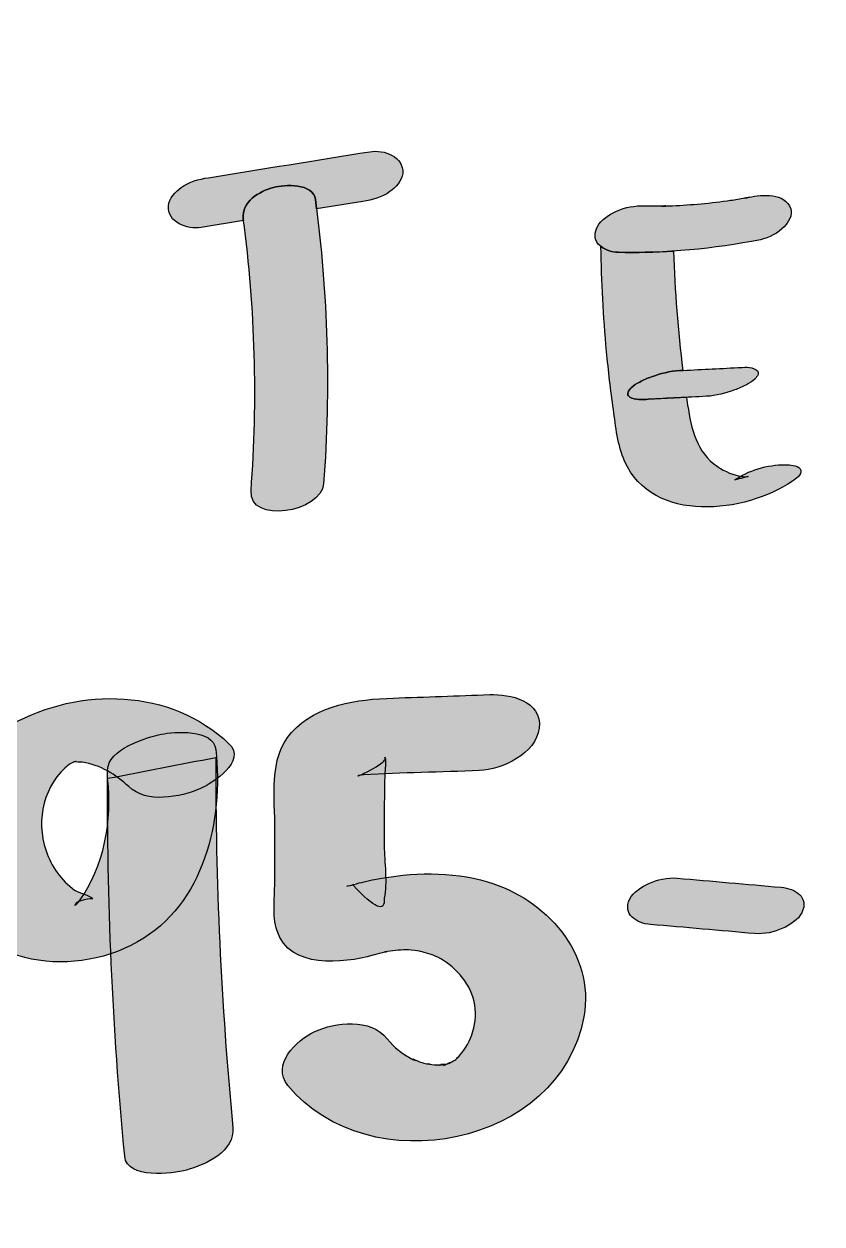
# Model space of a CAD drawing. Header units: millimetres. Extents: x -36 to 627, y -167 to 363.
# Drawn here: x 400.49 to 419.47, y 42.4 to 70.96 of the extents above; entities that cross this region are included whole.
import ezdxf

# ---------------------------------------------------------------- set-up
doc = ezdxf.new("R2010")
doc.units = ezdxf.units.MM
doc.header["$MEASUREMENT"] = 0
doc.layers.add('layer 1', color=7, linetype='Continuous')

msp = doc.modelspace()

# ---------------------------------------------------------------- hatches: boundary and pattern name
at = {"layer": 'layer 1', "true_color": 0x252422}
h = msp.add_hatch(color=250, dxfattribs=at)
edge = h.paths.add_edge_path()
edge.add_spline(control_points=[(404.7013, 66.1141), (404.7013, 66.1141), (405.7097, 66.2765), (405.7097, 66.2765), (405.7097, 66.2765), (405.7039, 66.3204), (405.7039, 66.3204), (405.6501, 66.7245), (406.0879, 66.9748), (406.4234, 67.0647), (406.6832, 67.1347), (407.3661, 67.1761), (407.4188, 66.7796), (407.4188, 66.7796), (407.4477, 66.5563), (407.4477, 66.5563), (407.4477, 66.5563), (408.5449, 66.7331), (408.5449, 66.7331), (408.7762, 66.7703), (408.997, 66.8249), (409.1905, 66.9658), (409.3158, 67.0568), (409.4851, 67.2301), (409.4963, 67.4001), (409.5225, 67.8006), (409.052, 67.9711), (408.7165, 67.9167), (407.4352, 67.7107), (406.1542, 67.5042), (404.8729, 67.2977), (404.6416, 67.2603), (404.4202, 67.206), (404.2268, 67.0651), (404.1013, 66.974), (403.9321, 66.8005), (403.9208, 66.6308), (403.8953, 66.2302), (404.3658, 66.0603), (404.7013, 66.1141)], knot_values=[0, 0, 0, 0, 0.0769231, 0.0769231, 0.0769231, 0.1538462, 0.1538462, 0.1538462, 0.2307692, 0.2307692, 0.2307692, 0.3076923, 0.3076923, 0.3076923, 0.3846154, 0.3846154, 0.3846154, 0.4615385, 0.4615385, 0.4615385, 0.5384615, 0.5384615, 0.5384615, 0.6153846, 0.6153846, 0.6153846, 0.6923077, 0.6923077, 0.6923077, 0.7692308, 0.7692308, 0.7692308, 0.8461538, 0.8461538, 0.8461538, 0.9230769, 0.9230769, 0.9230769, 1, 1, 1, 1], degree=3, periodic=1)
h = msp.add_hatch(color=250, dxfattribs=at)
edge = h.paths.add_edge_path()
edge.add_spline(control_points=[(405.7039, 66.3204), (405.9898, 64.1716), (406.05, 62.0071), (405.888, 59.8453), (405.8281, 59.044), (407.5637, 59.3315), (407.6147, 60.0151), (407.784, 62.2697), (407.7166, 64.5385), (407.4188, 66.7796), (407.3661, 67.1761), (406.6832, 67.1347), (406.4234, 67.0647), (406.0879, 66.9748), (405.6501, 66.7245), (405.7039, 66.3204)], knot_values=[0, 0, 0, 0, 0.2, 0.2, 0.2, 0.4, 0.4, 0.4, 0.6, 0.6, 0.6, 0.8, 0.8, 0.8, 1, 1, 1, 1], degree=3, periodic=1)
h = msp.add_hatch(color=250, dxfattribs=at)
edge = h.paths.add_edge_path()
edge.add_spline(control_points=[(414.6218, 65.5227), (415.7638, 65.4967), (416.8865, 65.6015), (418.006, 65.8209), (418.1973, 65.8583), (418.4375, 65.9897), (418.573, 66.1317), (418.6664, 66.2299), (418.7795, 66.4092), (418.728, 66.5565), (418.5901, 66.95), (418.0486, 66.8945), (417.735, 66.8329), (417.6977, 66.8259), (417.6611, 66.8181), (417.6237, 66.8109), (417.664, 66.8186), (417.7043, 66.8264), (417.745, 66.8334), (417.6799, 66.8205), (417.6143, 66.8104), (417.5493, 66.7997), (417.4374, 66.7814), (417.325, 66.7643), (417.2124, 66.7489), (416.9788, 66.7157), (416.7438, 66.6897), (416.5082, 66.6695), (416.2823, 66.6501), (416.0557, 66.6365), (415.829, 66.6288), (415.775, 66.6264), (415.7125, 66.6163), (415.6586, 66.6234), (415.7827, 66.6257), (415.7988, 66.6264), (415.7071, 66.6252), (415.6881, 66.6246), (415.6692, 66.6246), (415.6502, 66.6246), (415.5177, 66.6241), (415.3857, 66.6252), (415.2532, 66.6281), (415.0212, 66.6335), (414.7915, 66.5991), (414.5785, 66.5021), (414.4235, 66.4317), (414.2074, 66.2961), (414.1288, 66.1329), (414.0649, 66.0002), (414.0353, 65.8405), (414.1466, 65.7198), (414.2643, 65.5919), (414.4513, 65.5263), (414.6218, 65.5227)], knot_values=[0, 0, 0, 0, 0.0555556, 0.0555556, 0.0555556, 0.1111111, 0.1111111, 0.1111111, 0.1666667, 0.1666667, 0.1666667, 0.2222222, 0.2222222, 0.2222222, 0.2777778, 0.2777778, 0.2777778, 0.3333333, 0.3333333, 0.3333333, 0.3888889, 0.3888889, 0.3888889, 0.4444444, 0.4444444, 0.4444444, 0.5, 0.5, 0.5, 0.5555556, 0.5555556, 0.5555556, 0.6111111, 0.6111111, 0.6111111, 0.6666667, 0.6666667, 0.6666667, 0.7222222, 0.7222222, 0.7222222, 0.7777778, 0.7777778, 0.7777778, 0.8333333, 0.8333333, 0.8333333, 0.8888889, 0.8888889, 0.8888889, 0.9444444, 0.9444444, 0.9444444, 1, 1, 1, 1], degree=3, periodic=1)
h = msp.add_hatch(color=250, dxfattribs=at)
edge = h.paths.add_edge_path()
edge.add_spline(control_points=[(414.2123, 65.6599), (414.2246, 64.8267), (414.2677, 63.9943), (414.3457, 63.164), (414.3888, 62.7024), (414.4426, 62.2419), (414.5065, 61.7828), (414.5641, 61.3696), (414.6053, 60.9337), (414.7753, 60.5483), (415.4362, 59.047), (417.6559, 59.3104), (418.7668, 60.0755), (418.8288, 60.1187), (418.9952, 60.2288), (418.9662, 60.3365), (418.9377, 60.4437), (418.7377, 60.4584), (418.6631, 60.4631), (418.2761, 60.4863), (417.7732, 60.3601), (417.4506, 60.1382), (417.3785, 60.0879), (417.3797, 60.1141), (417.4476, 60.1187), (417.5051, 60.1228), (417.5867, 60.1583), (417.6424, 60.1714), (417.7922, 60.2056), (417.6819, 60.1714), (417.5838, 60.1843), (417.3678, 60.2122), (417.1618, 60.3021), (416.9838, 60.4235), (416.4842, 60.7632), (416.3599, 61.3183), (416.2736, 61.8828), (416.2736, 61.8828), (416.2454, 62.071), (416.2454, 62.071), (416.2454, 62.071), (415.335, 62.0255), (415.335, 62.0255), (415.2042, 62.0191), (415.019, 61.9972), (414.8994, 62.0758), (414.7959, 62.1439), (414.8746, 62.2385), (414.9319, 62.3001), (414.9923, 62.3539), (415.0598, 62.3984), (415.1332, 62.4326), (415.2213, 62.4836), (415.3142, 62.525), (415.4119, 62.5576), (415.6167, 62.6316), (415.8611, 62.6972), (416.08, 62.7079), (416.08, 62.7079), (416.1587, 62.7117), (416.1587, 62.7117), (416.0417, 63.654), (415.9704, 64.6017), (415.9403, 65.5503), (415.5029, 65.5221), (415.0638, 65.5126), (414.6218, 65.5227), (414.4804, 65.5257), (414.3276, 65.5715), (414.2123, 65.6599)], knot_values=[0, 0, 0, 0, 0.0434783, 0.0434783, 0.0434783, 0.0869565, 0.0869565, 0.0869565, 0.1304348, 0.1304348, 0.1304348, 0.173913, 0.173913, 0.173913, 0.2173913, 0.2173913, 0.2173913, 0.2608696, 0.2608696, 0.2608696, 0.3043478, 0.3043478, 0.3043478, 0.3478261, 0.3478261, 0.3478261, 0.3913043, 0.3913043, 0.3913043, 0.4347826, 0.4347826, 0.4347826, 0.4782609, 0.4782609, 0.4782609, 0.5217391, 0.5217391, 0.5217391, 0.5652174, 0.5652174, 0.5652174, 0.6086957, 0.6086957, 0.6086957, 0.6521739, 0.6521739, 0.6521739, 0.6956522, 0.6956522, 0.6956522, 0.7391304, 0.7391304, 0.7391304, 0.7826087, 0.7826087, 0.7826087, 0.826087, 0.826087, 0.826087, 0.8695652, 0.8695652, 0.8695652, 0.9130435, 0.9130435, 0.9130435, 0.9565217, 0.9565217, 0.9565217, 1, 1, 1, 1], degree=3, periodic=1)
h = msp.add_hatch(color=250, dxfattribs=at)
edge = h.paths.add_edge_path()
edge.add_spline(control_points=[(415.335, 62.0255), (415.7977, 62.0487), (416.2605, 62.0716), (416.7233, 62.0948), (416.9422, 62.106), (417.1859, 62.1718), (417.3907, 62.2458), (417.4884, 62.2776), (417.5813, 62.3197), (417.67, 62.3706), (417.7428, 62.4049), (417.8103, 62.4492), (417.8713, 62.5031), (417.9287, 62.5641), (418.0067, 62.6594), (417.9039, 62.7273), (417.7836, 62.806), (417.5991, 62.7842), (417.4677, 62.7777), (417.0049, 62.7547), (416.5421, 62.7309), (416.08, 62.7079), (415.8611, 62.6972), (415.6167, 62.6316), (415.4119, 62.5576), (415.3142, 62.525), (415.2213, 62.4836), (415.1332, 62.4326), (415.0598, 62.3984), (414.9923, 62.3539), (414.9319, 62.3001), (414.8746, 62.2385), (414.7959, 62.1439), (414.8994, 62.0758), (415.019, 61.9972), (415.2042, 62.0191), (415.335, 62.0255)], knot_values=[0, 0, 0, 0, 0.0833333, 0.0833333, 0.0833333, 0.1666667, 0.1666667, 0.1666667, 0.25, 0.25, 0.25, 0.3333333, 0.3333333, 0.3333333, 0.4166667, 0.4166667, 0.4166667, 0.5, 0.5, 0.5, 0.5833333, 0.5833333, 0.5833333, 0.6666667, 0.6666667, 0.6666667, 0.75, 0.75, 0.75, 0.8333333, 0.8333333, 0.8333333, 0.9166667, 0.9166667, 0.9166667, 1, 1, 1, 1], degree=3, periodic=1)
h = msp.add_hatch(color=250, dxfattribs=at)
edge = h.paths.add_edge_path()
edge.add_spline(control_points=[(405.3619, 53.827), (403.9753, 55.1485), (401.819, 55.1857), (400.1934, 54.2856), (398.8725, 53.5542), (397.8635, 51.9789), (398.4879, 50.4587), (399.2508, 48.6029), (401.5326, 48.1792), (403.1894, 49.1107), (404.7743, 50.0019), (405.2346, 52.0032), (405.0494, 53.6916), (404.9951, 54.1875), (404.0476, 54.1105), (403.7576, 54.0526), (403.3938, 53.9803), (402.4777, 53.6933), (402.4752, 53.1932), (402.4593, 50.1255), (402.5906, 47.0601), (402.883, 44.006), (402.9363, 43.4528), (404.0257, 43.5925), (404.3494, 43.6794), (404.8074, 43.8019), (405.5099, 44.1233), (405.4553, 44.6954), (405.1756, 47.6224), (405.0358, 50.5605), (405.0513, 53.501), (404.1932, 53.3346), (403.3351, 53.1684), (402.477, 53.0027), (402.5883, 51.9932), (402.3984, 50.9137), (401.8035, 50.0775), (401.7834, 50.0492), (401.6923, 49.9747), (401.693, 49.9782), (401.7237, 50.1131), (402.1184, 50.1451), (402.128, 50.1344), (402.0575, 50.2161), (401.79, 50.273), (401.6918, 50.3427), (401.3758, 50.5663), (401.1368, 50.9149), (401.0118, 51.2766), (400.7533, 52.0239), (400.9657, 52.8608), (401.5704, 53.3412), (401.635, 53.3927), (401.7906, 53.4175), (401.6982, 53.4034), (401.5882, 53.3861), (401.826, 53.3939), (401.8758, 53.3861), (402.3001, 53.3182), (402.6706, 53.098), (402.9771, 52.8051), (403.4055, 52.3968), (404.1984, 52.5499), (404.6849, 52.7601), (404.9838, 52.8891), (405.795, 53.414), (405.3619, 53.827)], knot_values=[0, 0, 0, 0, 0.0454545, 0.0454545, 0.0454545, 0.0909091, 0.0909091, 0.0909091, 0.1363636, 0.1363636, 0.1363636, 0.1818182, 0.1818182, 0.1818182, 0.2272727, 0.2272727, 0.2272727, 0.2727273, 0.2727273, 0.2727273, 0.3181818, 0.3181818, 0.3181818, 0.3636364, 0.3636364, 0.3636364, 0.4090909, 0.4090909, 0.4090909, 0.4545455, 0.4545455, 0.4545455, 0.5, 0.5, 0.5, 0.5454545, 0.5454545, 0.5454545, 0.5909091, 0.5909091, 0.5909091, 0.6363636, 0.6363636, 0.6363636, 0.6818182, 0.6818182, 0.6818182, 0.7272727, 0.7272727, 0.7272727, 0.7727273, 0.7727273, 0.7727273, 0.8181818, 0.8181818, 0.8181818, 0.8636364, 0.8636364, 0.8636364, 0.9090909, 0.9090909, 0.9090909, 0.9545455, 0.9545455, 0.9545455, 1, 1, 1, 1], degree=3, periodic=1)
h = msp.add_hatch(color=250, dxfattribs=at)
edge = h.paths.add_edge_path()
edge.add_spline(control_points=[(411.565, 54.9953), (410.7999, 54.9676), (410.0348, 54.9398), (409.2695, 54.9119), (408.405, 54.8806), (407.4735, 54.7734), (406.8533, 54.0923), (406.2924, 53.4764), (406.4586, 52.529), (406.4575, 51.7637), (406.457, 51.3749), (406.4563, 50.9862), (406.4558, 50.5974), (406.4551, 50.2144), (406.3858, 49.7382), (406.5061, 49.3707), (406.8037, 48.46), (408.0777, 48.5953), (408.7879, 48.7913), (408.8418, 48.806), (409.2269, 48.8985), (409.0738, 48.8711), (409.2382, 48.9008), (409.4098, 48.9161), (409.5773, 48.9179), (409.6359, 48.9186), (409.7417, 48.9149), (409.8915, 48.8877), (409.9536, 48.876), (410.1577, 48.8196), (410.268, 48.7735), (410.6135, 48.6279), (411.0366, 48.2327), (411.1709, 47.7818), (411.3142, 47.3035), (411.1662, 46.7899), (410.901, 46.4722), (410.775, 46.3212), (410.7821, 46.3189), (410.6674, 46.2585), (410.617, 46.2318), (410.456, 46.1639), (410.6685, 46.2585), (410.6016, 46.229), (410.5365, 46.1969), (410.4686, 46.1697), (410.7472, 46.2805), (410.5478, 46.1964), (410.4904, 46.1922), (410.3366, 46.1817), (410.4105, 46.1929), (410.5176, 46.1946), (410.4473, 46.1934), (410.3708, 46.1817), (410.2993, 46.1768), (410.4188, 46.1852), (410.4211, 46.1644), (410.2993, 46.1798), (410.2265, 46.1887), (410.1537, 46.1946), (410.0809, 46.2041), (410.2425, 46.1828), (410.0762, 46.203), (410.0011, 46.2259), (409.9484, 46.2419), (409.8962, 46.2592), (409.8442, 46.2763), (409.8442, 46.2763), (409.7412, 46.3154), (409.7412, 46.3154), (409.8045, 46.2798), (409.804, 46.2793), (409.7401, 46.3142), (409.4495, 46.4598), (409.3116, 46.5787), (409.127, 46.803), (408.724, 47.2935), (407.9014, 47.2125), (407.3871, 46.9687), (406.9671, 46.7686), (406.3587, 46.1869), (406.7669, 45.6898), (408.6784, 43.3654), (413.2386, 44.2335), (413.8037, 47.3267), (414.0788, 48.8334), (412.8918, 50.1399), (411.5148, 50.5393), (410.6301, 50.7962), (409.7253, 50.766), (408.8287, 50.5955), (408.6625, 50.5637), (408.4991, 50.5234), (408.3364, 50.4784), (408.3132, 50.4712), (408.2896, 50.4649), (408.2666, 50.4583), (408.1458, 50.4281), (408.1381, 50.4234), (408.2434, 50.4447), (408.2683, 50.4488), (408.2926, 50.4536), (408.3169, 50.4576), (408.8334, 49.9026), (409.079, 49.7991), (409.0553, 50.147), (409.1377, 50.5216), (409.0565, 51.011), (409.0572, 51.3968), (409.0577, 51.8962), (409.0583, 52.3963), (409.0595, 52.8963), (409.0595, 52.9775), (409.1098, 53.4811), (409.0731, 53.5059), (409.1944, 53.423), (408.5737, 53.1201), (408.5239, 53.0964), (408.3708, 53.0241), (408.412, 53.0763), (408.5695, 53.0852), (409.4837, 53.1372), (410.4016, 53.152), (411.317, 53.1857), (411.8632, 53.2053), (412.6669, 53.5893), (412.7415, 54.1982), (412.8207, 54.8497), (412.0444, 55.0126), (411.565, 54.9953)], knot_values=[0, 0, 0, 0, 0.0232558, 0.0232558, 0.0232558, 0.0465116, 0.0465116, 0.0465116, 0.0697674, 0.0697674, 0.0697674, 0.0930233, 0.0930233, 0.0930233, 0.1162791, 0.1162791, 0.1162791, 0.1395349, 0.1395349, 0.1395349, 0.1627907, 0.1627907, 0.1627907, 0.1860465, 0.1860465, 0.1860465, 0.2093023, 0.2093023, 0.2093023, 0.2325581, 0.2325581, 0.2325581, 0.255814, 0.255814, 0.255814, 0.2790698, 0.2790698, 0.2790698, 0.3023256, 0.3023256, 0.3023256, 0.3255814, 0.3255814, 0.3255814, 0.3488372, 0.3488372, 0.3488372, 0.372093, 0.372093, 0.372093, 0.3953488, 0.3953488, 0.3953488, 0.4186047, 0.4186047, 0.4186047, 0.4418605, 0.4418605, 0.4418605, 0.4651163, 0.4651163, 0.4651163, 0.4883721, 0.4883721, 0.4883721, 0.5116279, 0.5116279, 0.5116279, 0.5348837, 0.5348837, 0.5348837, 0.5581395, 0.5581395, 0.5581395, 0.5813953, 0.5813953, 0.5813953, 0.6046512, 0.6046512, 0.6046512, 0.627907, 0.627907, 0.627907, 0.6511628, 0.6511628, 0.6511628, 0.6744186, 0.6744186, 0.6744186, 0.6976744, 0.6976744, 0.6976744, 0.7209302, 0.7209302, 0.7209302, 0.744186, 0.744186, 0.744186, 0.7674419, 0.7674419, 0.7674419, 0.7906977, 0.7906977, 0.7906977, 0.8139535, 0.8139535, 0.8139535, 0.8372093, 0.8372093, 0.8372093, 0.8604651, 0.8604651, 0.8604651, 0.8837209, 0.8837209, 0.8837209, 0.9069767, 0.9069767, 0.9069767, 0.9302326, 0.9302326, 0.9302326, 0.9534884, 0.9534884, 0.9534884, 0.9767442, 0.9767442, 0.9767442, 1, 1, 1, 1], degree=3, periodic=1)
h = msp.add_hatch(color=250, dxfattribs=at)
edge = h.paths.add_edge_path()
edge.add_spline(control_points=[(415.3909, 49.5238), (416.2159, 49.4515), (417.0402, 49.3794), (417.8651, 49.3072), (418.0845, 49.2876), (418.3402, 49.3426), (418.5391, 49.4332), (418.6946, 49.5037), (418.9107, 49.6392), (418.9894, 49.8024), (419.1698, 50.1747), (418.8325, 50.3813), (418.497, 50.4102), (417.6721, 50.4825), (416.8478, 50.5546), (416.0229, 50.6269), (415.8034, 50.6464), (415.5477, 50.5913), (415.3488, 50.5008), (415.1933, 50.4303), (414.9772, 50.2948), (414.8986, 50.1315), (414.7181, 49.7593), (415.0554, 49.5533), (415.3909, 49.5238)], knot_values=[0, 0, 0, 0, 0.125, 0.125, 0.125, 0.25, 0.25, 0.25, 0.375, 0.375, 0.375, 0.5, 0.5, 0.5, 0.625, 0.625, 0.625, 0.75, 0.75, 0.75, 0.875, 0.875, 0.875, 1, 1, 1, 1], degree=3, periodic=1)

# ---------------------------------------------------------------- linework, layer by layer
at = {"layer": 'layer 1', "color": 250, "lineweight": 25}
msp.add_open_spline([(524.7262, 31.4324), (524.7262, 31.4324), (527.7263, 31.4324), (527.7263, 31.4324), (527.7263, 31.4324), (527.7262, 53.5324), (527.7262, 53.5324), (527.7262, 53.5324), (524.7262, 53.5324), (524.7262, 53.5324), (524.7262, 53.5324), (524.7262, 73.5324), (524.7262, 73.5324), (524.7262, 73.5324), (527.7262, 73.5324), (527.7262, 73.5324), (527.7262, 73.5324), (527.7262, 95.5324), (527.7262, 95.5324), (527.7262, 95.5324), (524.7261, 95.5324), (524.7261, 95.5324), (524.7261, 95.5324), (524.7261, 111.5324), (524.7261, 111.5324), (524.7261, 111.5324), (527.7262, 111.5324), (527.7262, 111.5324), (527.7262, 111.5324), (527.7262, 116.5324), (527.7262, 116.5324), (527.7262, 138.5324), (509.7262, 156.5324), (487.7262, 156.5324), (487.7262, 156.5324), (474.726, 156.5323), (474.726, 156.5323), (474.726, 156.5323), (474.726, 153.5321), (474.726, 153.5321), (474.726, 153.5321), (454.7259, 153.5321), (454.7259, 153.5321), (454.7259, 153.5321), (454.7259, 156.5323), (454.7259, 156.5323), (454.7259, 156.5323), (434.7258, 156.5324), (434.7258, 156.5324), (434.7258, 156.5324), (434.7258, 153.5323), (434.7258, 153.5323), (434.7258, 153.5323), (414.7257, 153.5323), (414.7257, 153.5323), (414.7257, 153.5323), (414.7257, 156.5324), (414.7257, 156.5324), (414.7257, 156.5324), (390.7267, 156.5324), (390.7267, 156.5324), (390.7267, 156.5324), (390.7267, 153.5323), (390.7267, 153.5323), (390.7267, 153.5323), (370.7266, 153.5323), (370.7266, 153.5323), (370.7266, 153.5323), (370.7266, 156.5324), (370.7266, 156.5324), (370.7266, 156.5324), (350.7265, 156.5323), (350.7265, 156.5323), (350.7265, 156.5323), (350.7265, 153.5321), (350.7265, 153.5321), (350.7265, 153.5321), (330.7264, 153.5321), (330.7264, 153.5321), (330.7264, 153.5321), (330.7264, 156.5323), (330.7264, 156.5323), (330.7264, 156.5323), (317.7262, 156.5324), (317.7262, 156.5324), (295.7262, 156.5324), (277.7262, 138.5324), (277.7262, 116.5324), (277.7262, 116.5324), (277.726, 111.5324), (277.726, 111.5324), (277.726, 111.5324), (280.726, 111.5324), (280.726, 111.5324), (280.726, 111.5324), (280.726, 95.5324), (280.726, 95.5324), (280.726, 95.5324), (277.726, 95.5324), (277.726, 95.5324), (277.726, 95.5324), (277.7261, 73.5326), (277.7261, 73.5326), (277.7261, 73.5326), (280.7262, 73.5326), (280.7262, 73.5326), (280.7262, 73.5326), (280.7262, 53.5325), (280.7262, 53.5325), (280.7262, 53.5325), (277.7261, 53.5325), (277.7261, 53.5325), (277.7261, 53.5325), (277.977, 31.5494), (277.977, 31.5494), (277.977, 31.5494), (280.6398, 31.5634), (280.6398, 31.5634)], degree=3, knots=[0, 0, 0, 0, 0.025641, 0.025641, 0.025641, 0.0512821, 0.0512821, 0.0512821, 0.0769231, 0.0769231, 0.0769231, 0.1025641, 0.1025641, 0.1025641, 0.1282051, 0.1282051, 0.1282051, 0.1538462, 0.1538462, 0.1538462, 0.1794872, 0.1794872, 0.1794872, 0.2051282, 0.2051282, 0.2051282, 0.2307692, 0.2307692, 0.2307692, 0.2564103, 0.2564103, 0.2564103, 0.2820513, 0.2820513, 0.2820513, 0.3076923, 0.3076923, 0.3076923, 0.3333333, 0.3333333, 0.3333333, 0.3589744, 0.3589744, 0.3589744, 0.3846154, 0.3846154, 0.3846154, 0.4102564, 0.4102564, 0.4102564, 0.4358974, 0.4358974, 0.4358974, 0.4615385, 0.4615385, 0.4615385, 0.4871795, 0.4871795, 0.4871795, 0.5128205, 0.5128205, 0.5128205, 0.5384615, 0.5384615, 0.5384615, 0.5641026, 0.5641026, 0.5641026, 0.5897436, 0.5897436, 0.5897436, 0.6153846, 0.6153846, 0.6153846, 0.6410256, 0.6410256, 0.6410256, 0.6666667, 0.6666667, 0.6666667, 0.6923077, 0.6923077, 0.6923077, 0.7179487, 0.7179487, 0.7179487, 0.7435897, 0.7435897, 0.7435897, 0.7692308, 0.7692308, 0.7692308, 0.7948718, 0.7948718, 0.7948718, 0.8205128, 0.8205128, 0.8205128, 0.8461538, 0.8461538, 0.8461538, 0.8717949, 0.8717949, 0.8717949, 0.8974359, 0.8974359, 0.8974359, 0.9230769, 0.9230769, 0.9230769, 0.9487179, 0.9487179, 0.9487179, 0.974359, 0.974359, 0.974359, 1, 1, 1, 1], dxfattribs=at)
at = {"layer": 'layer 1', "color": 250}
for points, knots in [([(404.7013, 66.1141), (404.7013, 66.1141), (405.7097, 66.2765), (405.7097, 66.2765), (405.7097, 66.2765), (405.7039, 66.3204), (405.7039, 66.3204), (405.6501, 66.7245), (406.0879, 66.9748), (406.4234, 67.0647), (406.6832, 67.1347), (407.3661, 67.1761), (407.4188, 66.7796), (407.4188, 66.7796), (407.4477, 66.5563), (407.4477, 66.5563), (407.4477, 66.5563), (408.5449, 66.7331), (408.5449, 66.7331), (408.7762, 66.7703), (408.997, 66.8249), (409.1905, 66.9658), (409.3158, 67.0568), (409.4851, 67.2301), (409.4963, 67.4001), (409.5225, 67.8006), (409.052, 67.9711), (408.7165, 67.9167), (407.4352, 67.7107), (406.1542, 67.5042), (404.8729, 67.2977), (404.6416, 67.2603), (404.4202, 67.206), (404.2268, 67.0651), (404.1013, 66.974), (403.9321, 66.8005), (403.9208, 66.6308), (403.8953, 66.2302), (404.3658, 66.0603), (404.7013, 66.1141)], [0, 0, 0, 0, 0.0769231, 0.0769231, 0.0769231, 0.1538462, 0.1538462, 0.1538462, 0.2307692, 0.2307692, 0.2307692, 0.3076923, 0.3076923, 0.3076923, 0.3846154, 0.3846154, 0.3846154, 0.4615385, 0.4615385, 0.4615385, 0.5384615, 0.5384615, 0.5384615, 0.6153846, 0.6153846, 0.6153846, 0.6923077, 0.6923077, 0.6923077, 0.7692308, 0.7692308, 0.7692308, 0.8461538, 0.8461538, 0.8461538, 0.9230769, 0.9230769, 0.9230769, 1, 1, 1, 1]), ([(405.7039, 66.3204), (405.9898, 64.1716), (406.05, 62.0071), (405.888, 59.8453), (405.8281, 59.044), (407.5637, 59.3315), (407.6147, 60.0151), (407.784, 62.2697), (407.7166, 64.5385), (407.4188, 66.7796), (407.3661, 67.1761), (406.6832, 67.1347), (406.4234, 67.0647), (406.0879, 66.9748), (405.6501, 66.7245), (405.7039, 66.3204)], [0, 0, 0, 0, 0.2, 0.2, 0.2, 0.4, 0.4, 0.4, 0.6, 0.6, 0.6, 0.8, 0.8, 0.8, 1, 1, 1, 1]), ([(414.6218, 65.5227), (415.7638, 65.4967), (416.8865, 65.6015), (418.006, 65.8209), (418.1973, 65.8583), (418.4375, 65.9897), (418.573, 66.1317), (418.6664, 66.2299), (418.7795, 66.4092), (418.728, 66.5565), (418.5901, 66.95), (418.0486, 66.8945), (417.735, 66.8329), (417.6977, 66.8259), (417.6611, 66.8181), (417.6237, 66.8109), (417.664, 66.8186), (417.7043, 66.8264), (417.745, 66.8334), (417.6799, 66.8205), (417.6143, 66.8104), (417.5493, 66.7997), (417.4374, 66.7814), (417.325, 66.7643), (417.2124, 66.7489), (416.9788, 66.7157), (416.7438, 66.6897), (416.5082, 66.6695), (416.2823, 66.6501), (416.0557, 66.6365), (415.829, 66.6288), (415.775, 66.6264), (415.7125, 66.6163), (415.6586, 66.6234), (415.7827, 66.6257), (415.7988, 66.6264), (415.7071, 66.6252), (415.6881, 66.6246), (415.6692, 66.6246), (415.6502, 66.6246), (415.5177, 66.6241), (415.3857, 66.6252), (415.2532, 66.6281), (415.0212, 66.6335), (414.7915, 66.5991), (414.5785, 66.5021), (414.4235, 66.4317), (414.2074, 66.2961), (414.1288, 66.1329), (414.0649, 66.0002), (414.0353, 65.8405), (414.1466, 65.7198), (414.2643, 65.5919), (414.4513, 65.5263), (414.6218, 65.5227)], [0, 0, 0, 0, 0.0555556, 0.0555556, 0.0555556, 0.1111111, 0.1111111, 0.1111111, 0.1666667, 0.1666667, 0.1666667, 0.2222222, 0.2222222, 0.2222222, 0.2777778, 0.2777778, 0.2777778, 0.3333333, 0.3333333, 0.3333333, 0.3888889, 0.3888889, 0.3888889, 0.4444444, 0.4444444, 0.4444444, 0.5, 0.5, 0.5, 0.5555556, 0.5555556, 0.5555556, 0.6111111, 0.6111111, 0.6111111, 0.6666667, 0.6666667, 0.6666667, 0.7222222, 0.7222222, 0.7222222, 0.7777778, 0.7777778, 0.7777778, 0.8333333, 0.8333333, 0.8333333, 0.8888889, 0.8888889, 0.8888889, 0.9444444, 0.9444444, 0.9444444, 1, 1, 1, 1]), ([(414.2123, 65.6599), (414.2246, 64.8267), (414.2677, 63.9943), (414.3457, 63.164), (414.3888, 62.7024), (414.4426, 62.2419), (414.5065, 61.7828), (414.5641, 61.3696), (414.6053, 60.9337), (414.7753, 60.5483), (415.4362, 59.047), (417.6559, 59.3104), (418.7668, 60.0755), (418.8288, 60.1187), (418.9952, 60.2288), (418.9662, 60.3365), (418.9377, 60.4437), (418.7377, 60.4584), (418.6631, 60.4631), (418.2761, 60.4863), (417.7732, 60.3601), (417.4506, 60.1382), (417.3785, 60.0879), (417.3797, 60.1141), (417.4476, 60.1187), (417.5051, 60.1228), (417.5867, 60.1583), (417.6424, 60.1714), (417.7922, 60.2056), (417.6819, 60.1714), (417.5838, 60.1843), (417.3678, 60.2122), (417.1618, 60.3021), (416.9838, 60.4235), (416.4842, 60.7632), (416.3599, 61.3183), (416.2736, 61.8828), (416.2736, 61.8828), (416.2454, 62.071), (416.2454, 62.071), (416.2454, 62.071), (415.335, 62.0255), (415.335, 62.0255), (415.2042, 62.0191), (415.019, 61.9972), (414.8994, 62.0758), (414.7959, 62.1439), (414.8746, 62.2385), (414.9319, 62.3001), (414.9923, 62.3539), (415.0598, 62.3984), (415.1332, 62.4326), (415.2213, 62.4836), (415.3142, 62.525), (415.4119, 62.5576), (415.6167, 62.6316), (415.8611, 62.6972), (416.08, 62.7079), (416.08, 62.7079), (416.1587, 62.7117), (416.1587, 62.7117), (416.0417, 63.654), (415.9704, 64.6017), (415.9403, 65.5503), (415.5029, 65.5221), (415.0638, 65.5126), (414.6218, 65.5227), (414.4804, 65.5257), (414.3276, 65.5715), (414.2123, 65.6599)], [0, 0, 0, 0, 0.0434783, 0.0434783, 0.0434783, 0.0869565, 0.0869565, 0.0869565, 0.1304348, 0.1304348, 0.1304348, 0.173913, 0.173913, 0.173913, 0.2173913, 0.2173913, 0.2173913, 0.2608696, 0.2608696, 0.2608696, 0.3043478, 0.3043478, 0.3043478, 0.3478261, 0.3478261, 0.3478261, 0.3913043, 0.3913043, 0.3913043, 0.4347826, 0.4347826, 0.4347826, 0.4782609, 0.4782609, 0.4782609, 0.5217391, 0.5217391, 0.5217391, 0.5652174, 0.5652174, 0.5652174, 0.6086957, 0.6086957, 0.6086957, 0.6521739, 0.6521739, 0.6521739, 0.6956522, 0.6956522, 0.6956522, 0.7391304, 0.7391304, 0.7391304, 0.7826087, 0.7826087, 0.7826087, 0.826087, 0.826087, 0.826087, 0.8695652, 0.8695652, 0.8695652, 0.9130435, 0.9130435, 0.9130435, 0.9565217, 0.9565217, 0.9565217, 1, 1, 1, 1]), ([(415.335, 62.0255), (415.7977, 62.0487), (416.2605, 62.0716), (416.7233, 62.0948), (416.9422, 62.106), (417.1859, 62.1718), (417.3907, 62.2458), (417.4884, 62.2776), (417.5813, 62.3197), (417.67, 62.3706), (417.7428, 62.4049), (417.8103, 62.4492), (417.8713, 62.5031), (417.9287, 62.5641), (418.0067, 62.6594), (417.9039, 62.7273), (417.7836, 62.806), (417.5991, 62.7842), (417.4677, 62.7777), (417.0049, 62.7547), (416.5421, 62.7309), (416.08, 62.7079), (415.8611, 62.6972), (415.6167, 62.6316), (415.4119, 62.5576), (415.3142, 62.525), (415.2213, 62.4836), (415.1332, 62.4326), (415.0598, 62.3984), (414.9923, 62.3539), (414.9319, 62.3001), (414.8746, 62.2385), (414.7959, 62.1439), (414.8994, 62.0758), (415.019, 61.9972), (415.2042, 62.0191), (415.335, 62.0255)], [0, 0, 0, 0, 0.0833333, 0.0833333, 0.0833333, 0.1666667, 0.1666667, 0.1666667, 0.25, 0.25, 0.25, 0.3333333, 0.3333333, 0.3333333, 0.4166667, 0.4166667, 0.4166667, 0.5, 0.5, 0.5, 0.5833333, 0.5833333, 0.5833333, 0.6666667, 0.6666667, 0.6666667, 0.75, 0.75, 0.75, 0.8333333, 0.8333333, 0.8333333, 0.9166667, 0.9166667, 0.9166667, 1, 1, 1, 1]), ([(405.3619, 53.827), (403.9753, 55.1485), (401.819, 55.1857), (400.1934, 54.2856), (398.8725, 53.5542), (397.8635, 51.9789), (398.4879, 50.4587), (399.2508, 48.6029), (401.5326, 48.1792), (403.1894, 49.1107), (404.7743, 50.0019), (405.2346, 52.0032), (405.0494, 53.6916), (404.9951, 54.1875), (404.0476, 54.1105), (403.7576, 54.0526), (403.3938, 53.9803), (402.4777, 53.6933), (402.4752, 53.1932), (402.4593, 50.1255), (402.5906, 47.0601), (402.883, 44.006), (402.9363, 43.4528), (404.0257, 43.5925), (404.3494, 43.6794), (404.8074, 43.8019), (405.5099, 44.1233), (405.4553, 44.6954), (405.1756, 47.6224), (405.0358, 50.5605), (405.0513, 53.501), (404.1932, 53.3346), (403.3351, 53.1684), (402.477, 53.0027), (402.5883, 51.9932), (402.3984, 50.9137), (401.8035, 50.0775), (401.7834, 50.0492), (401.6923, 49.9747), (401.693, 49.9782), (401.7237, 50.1131), (402.1184, 50.1451), (402.128, 50.1344), (402.0575, 50.2161), (401.79, 50.273), (401.6918, 50.3427), (401.3758, 50.5663), (401.1368, 50.9149), (401.0118, 51.2766), (400.7533, 52.0239), (400.9657, 52.8608), (401.5704, 53.3412), (401.635, 53.3927), (401.7906, 53.4175), (401.6982, 53.4034), (401.5882, 53.3861), (401.826, 53.3939), (401.8758, 53.3861), (402.3001, 53.3182), (402.6706, 53.098), (402.9771, 52.8051), (403.4055, 52.3968), (404.1984, 52.5499), (404.6849, 52.7601), (404.9838, 52.8891), (405.795, 53.414), (405.3619, 53.827)], [0, 0, 0, 0, 0.0454545, 0.0454545, 0.0454545, 0.0909091, 0.0909091, 0.0909091, 0.1363636, 0.1363636, 0.1363636, 0.1818182, 0.1818182, 0.1818182, 0.2272727, 0.2272727, 0.2272727, 0.2727273, 0.2727273, 0.2727273, 0.3181818, 0.3181818, 0.3181818, 0.3636364, 0.3636364, 0.3636364, 0.4090909, 0.4090909, 0.4090909, 0.4545455, 0.4545455, 0.4545455, 0.5, 0.5, 0.5, 0.5454545, 0.5454545, 0.5454545, 0.5909091, 0.5909091, 0.5909091, 0.6363636, 0.6363636, 0.6363636, 0.6818182, 0.6818182, 0.6818182, 0.7272727, 0.7272727, 0.7272727, 0.7727273, 0.7727273, 0.7727273, 0.8181818, 0.8181818, 0.8181818, 0.8636364, 0.8636364, 0.8636364, 0.9090909, 0.9090909, 0.9090909, 0.9545455, 0.9545455, 0.9545455, 1, 1, 1, 1]), ([(411.565, 54.9953), (410.7999, 54.9676), (410.0348, 54.9398), (409.2695, 54.9119), (408.405, 54.8806), (407.4735, 54.7734), (406.8533, 54.0923), (406.2924, 53.4764), (406.4586, 52.529), (406.4575, 51.7637), (406.457, 51.3749), (406.4563, 50.9862), (406.4558, 50.5974), (406.4551, 50.2144), (406.3858, 49.7382), (406.5061, 49.3707), (406.8037, 48.46), (408.0777, 48.5953), (408.7879, 48.7913), (408.8418, 48.806), (409.2269, 48.8985), (409.0738, 48.8711), (409.2382, 48.9008), (409.4098, 48.9161), (409.5773, 48.9179), (409.6359, 48.9186), (409.7417, 48.9149), (409.8915, 48.8877), (409.9536, 48.876), (410.1577, 48.8196), (410.268, 48.7735), (410.6135, 48.6279), (411.0366, 48.2327), (411.1709, 47.7818), (411.3142, 47.3035), (411.1662, 46.7899), (410.901, 46.4722), (410.775, 46.3212), (410.7821, 46.3189), (410.6674, 46.2585), (410.617, 46.2318), (410.456, 46.1639), (410.6685, 46.2585), (410.6016, 46.229), (410.5365, 46.1969), (410.4686, 46.1697), (410.7472, 46.2805), (410.5478, 46.1964), (410.4904, 46.1922), (410.3366, 46.1817), (410.4105, 46.1929), (410.5176, 46.1946), (410.4473, 46.1934), (410.3708, 46.1817), (410.2993, 46.1768), (410.4188, 46.1852), (410.4211, 46.1644), (410.2993, 46.1798), (410.2265, 46.1887), (410.1537, 46.1946), (410.0809, 46.2041), (410.2425, 46.1828), (410.0762, 46.203), (410.0011, 46.2259), (409.9484, 46.2419), (409.8962, 46.2592), (409.8442, 46.2763), (409.8442, 46.2763), (409.7412, 46.3154), (409.7412, 46.3154), (409.8045, 46.2798), (409.804, 46.2793), (409.7401, 46.3142), (409.4495, 46.4598), (409.3116, 46.5787), (409.127, 46.803), (408.724, 47.2935), (407.9014, 47.2125), (407.3871, 46.9687), (406.9671, 46.7686), (406.3587, 46.1869), (406.7669, 45.6898), (408.6784, 43.3654), (413.2386, 44.2335), (413.8037, 47.3267), (414.0788, 48.8334), (412.8918, 50.1399), (411.5148, 50.5393), (410.6301, 50.7962), (409.7253, 50.766), (408.8287, 50.5955), (408.6625, 50.5637), (408.4991, 50.5234), (408.3364, 50.4784), (408.3132, 50.4712), (408.2896, 50.4649), (408.2666, 50.4583), (408.1458, 50.4281), (408.1381, 50.4234), (408.2434, 50.4447), (408.2683, 50.4488), (408.2926, 50.4536), (408.3169, 50.4576), (408.8334, 49.9026), (409.079, 49.7991), (409.0553, 50.147), (409.1377, 50.5216), (409.0565, 51.011), (409.0572, 51.3968), (409.0577, 51.8962), (409.0583, 52.3963), (409.0595, 52.8963), (409.0595, 52.9775), (409.1098, 53.4811), (409.0731, 53.5059), (409.1944, 53.423), (408.5737, 53.1201), (408.5239, 53.0964), (408.3708, 53.0241), (408.412, 53.0763), (408.5695, 53.0852), (409.4837, 53.1372), (410.4016, 53.152), (411.317, 53.1857), (411.8632, 53.2053), (412.6669, 53.5893), (412.7415, 54.1982), (412.8207, 54.8497), (412.0444, 55.0126), (411.565, 54.9953)], [0, 0, 0, 0, 0.0232558, 0.0232558, 0.0232558, 0.0465116, 0.0465116, 0.0465116, 0.0697674, 0.0697674, 0.0697674, 0.0930233, 0.0930233, 0.0930233, 0.1162791, 0.1162791, 0.1162791, 0.1395349, 0.1395349, 0.1395349, 0.1627907, 0.1627907, 0.1627907, 0.1860465, 0.1860465, 0.1860465, 0.2093023, 0.2093023, 0.2093023, 0.2325581, 0.2325581, 0.2325581, 0.255814, 0.255814, 0.255814, 0.2790698, 0.2790698, 0.2790698, 0.3023256, 0.3023256, 0.3023256, 0.3255814, 0.3255814, 0.3255814, 0.3488372, 0.3488372, 0.3488372, 0.372093, 0.372093, 0.372093, 0.3953488, 0.3953488, 0.3953488, 0.4186047, 0.4186047, 0.4186047, 0.4418605, 0.4418605, 0.4418605, 0.4651163, 0.4651163, 0.4651163, 0.4883721, 0.4883721, 0.4883721, 0.5116279, 0.5116279, 0.5116279, 0.5348837, 0.5348837, 0.5348837, 0.5581395, 0.5581395, 0.5581395, 0.5813953, 0.5813953, 0.5813953, 0.6046512, 0.6046512, 0.6046512, 0.627907, 0.627907, 0.627907, 0.6511628, 0.6511628, 0.6511628, 0.6744186, 0.6744186, 0.6744186, 0.6976744, 0.6976744, 0.6976744, 0.7209302, 0.7209302, 0.7209302, 0.744186, 0.744186, 0.744186, 0.7674419, 0.7674419, 0.7674419, 0.7906977, 0.7906977, 0.7906977, 0.8139535, 0.8139535, 0.8139535, 0.8372093, 0.8372093, 0.8372093, 0.8604651, 0.8604651, 0.8604651, 0.8837209, 0.8837209, 0.8837209, 0.9069767, 0.9069767, 0.9069767, 0.9302326, 0.9302326, 0.9302326, 0.9534884, 0.9534884, 0.9534884, 0.9767442, 0.9767442, 0.9767442, 1, 1, 1, 1]), ([(415.3909, 49.5238), (416.2159, 49.4515), (417.0402, 49.3794), (417.8651, 49.3072), (418.0845, 49.2876), (418.3402, 49.3426), (418.5391, 49.4332), (418.6946, 49.5037), (418.9107, 49.6392), (418.9894, 49.8024), (419.1698, 50.1747), (418.8325, 50.3813), (418.497, 50.4102), (417.6721, 50.4825), (416.8478, 50.5546), (416.0229, 50.6269), (415.8034, 50.6464), (415.5477, 50.5913), (415.3488, 50.5008), (415.1933, 50.4303), (414.9772, 50.2948), (414.8986, 50.1315), (414.7181, 49.7593), (415.0554, 49.5533), (415.3909, 49.5238)], [0, 0, 0, 0, 0.125, 0.125, 0.125, 0.25, 0.25, 0.25, 0.375, 0.375, 0.375, 0.5, 0.5, 0.5, 0.625, 0.625, 0.625, 0.75, 0.75, 0.75, 0.875, 0.875, 0.875, 1, 1, 1, 1])]:
    msp.add_open_spline(points, degree=3, knots=knots, dxfattribs=at)

doc.saveas('drawing.dxf')
